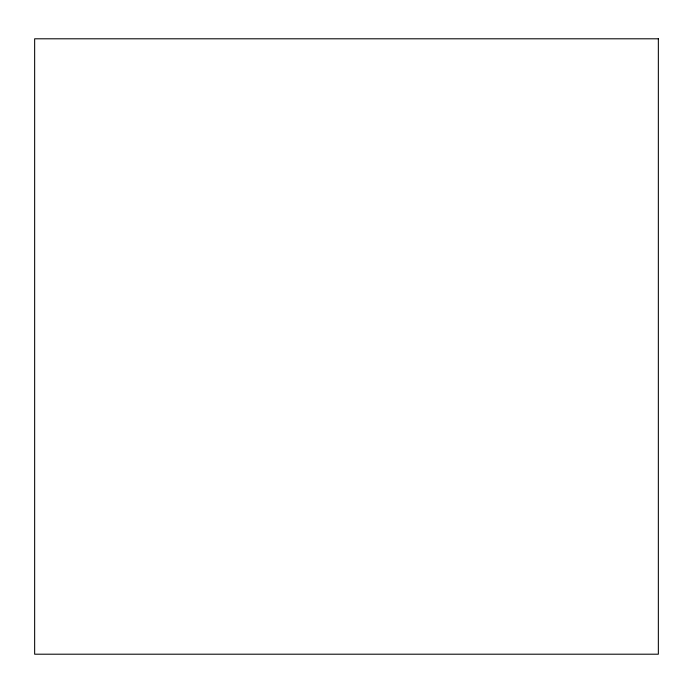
<?xml version="1.0" encoding="UTF-8"?>
<svg xmlns="http://www.w3.org/2000/svg" width="693" height="693" viewBox="0 0 693 693"><rect width="100%" height="100%" fill="white"/><g stroke="black" fill="none" stroke-linecap="round" stroke-linejoin="round"><path stroke-width="1.04" d="M658.35 38.799L34.65 38.799L34.65 654.201L658.35 654.201L658.35 38.799"/></g></svg>
